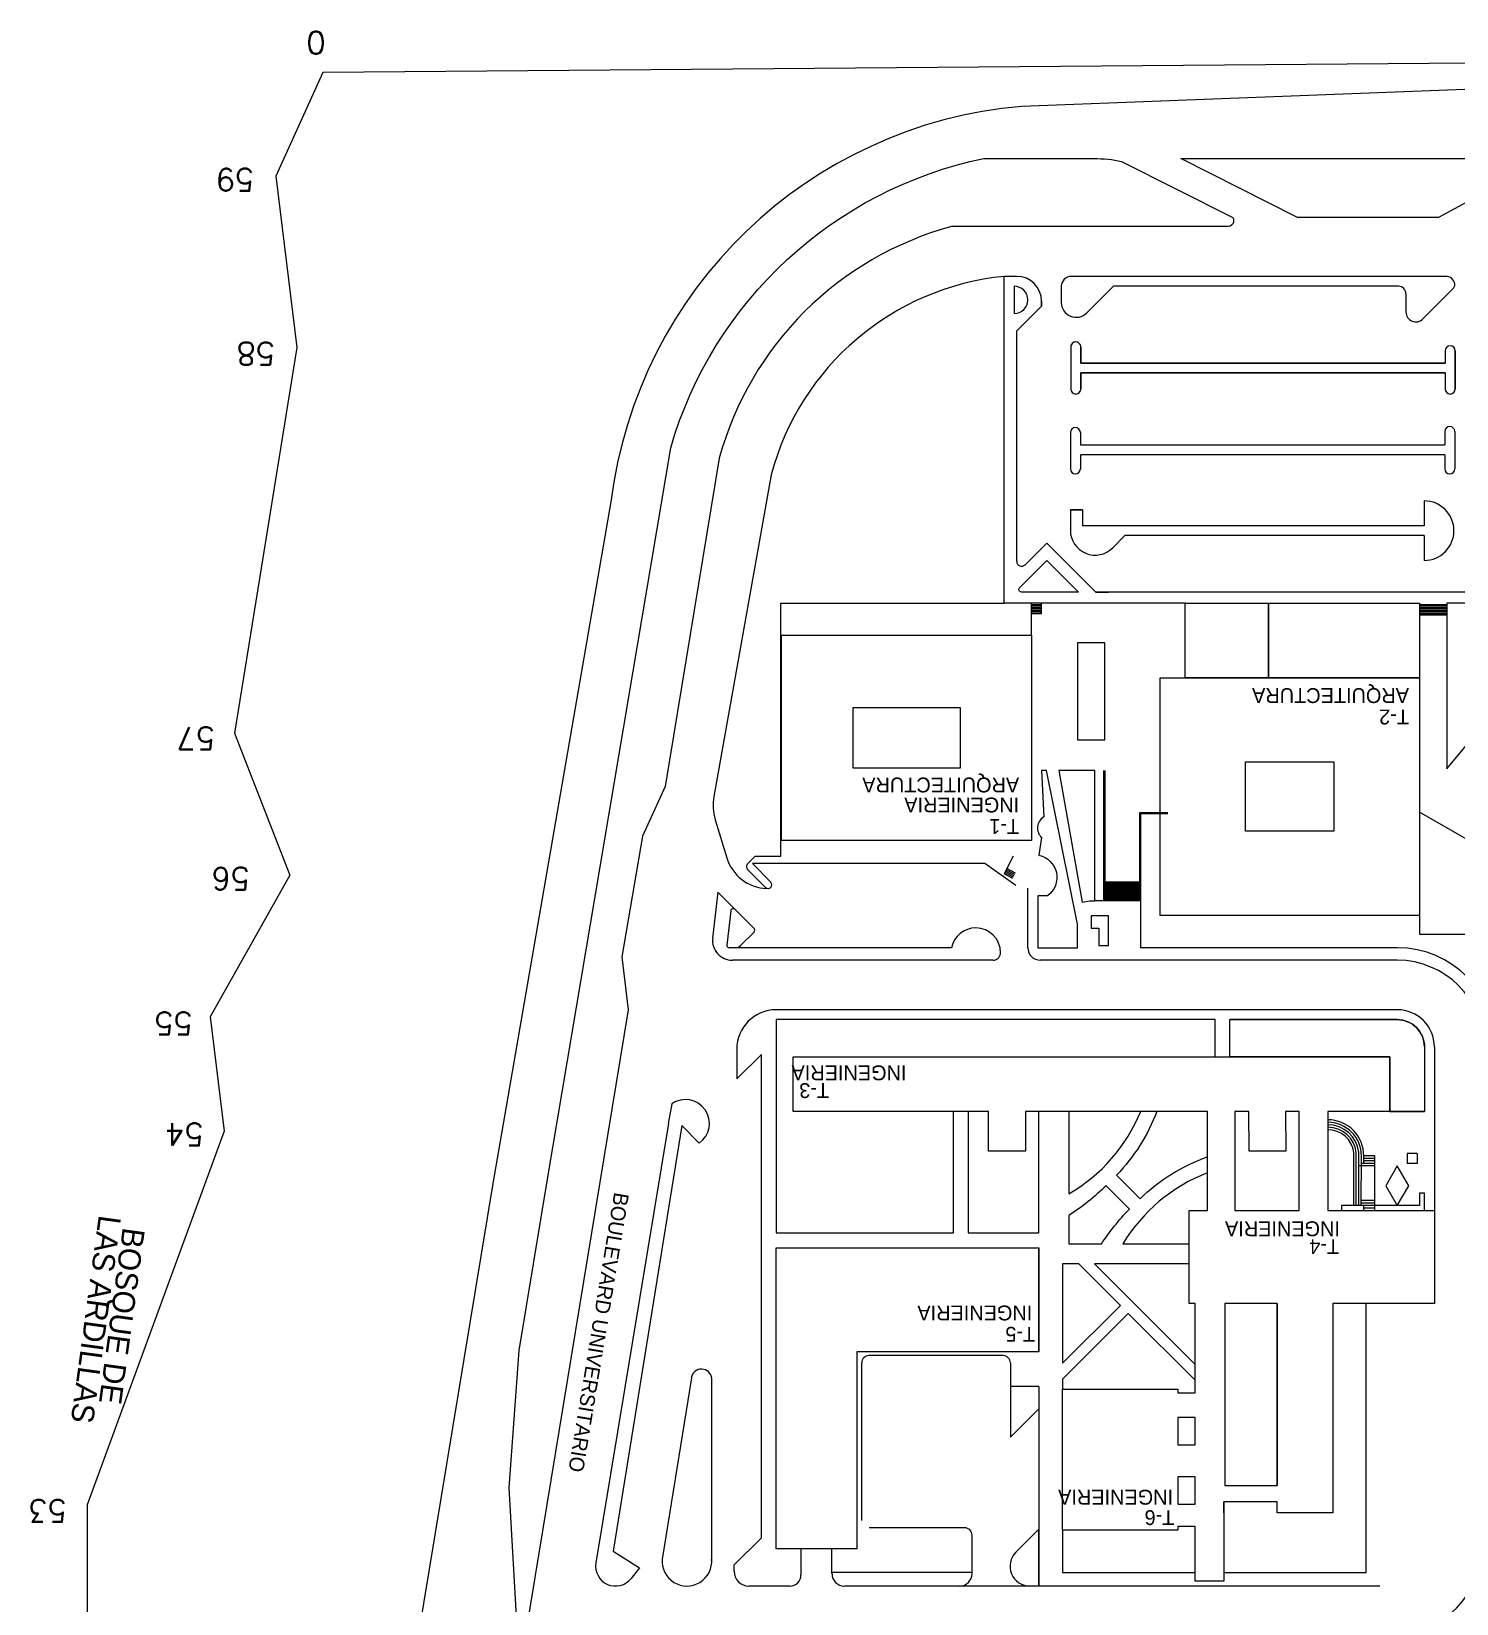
# Model space of a CAD drawing. Header units: millimetres. Extents: x 1062 to 2630, y 446 to 2121.
# Drawn here: x 1543.6 to 1831.3, y 1714.2 to 2031.7 of the extents above; entities that cross this region are included whole.
import ezdxf

# ---------------------------------------------------------------- set-up
doc = ezdxf.new("R2010")
doc.units = ezdxf.units.MM
for name, color, linetype in [('1 EDIFICIO_MOSHE', 5, 'Continuous'), ('2 AREA VERDE_MOSHE', 3, 'Continuous'), ('3 LIMITE GENERAL_MOSHE', 4, 'Continuous'), ('4 LINEAS_MOSHE', 6, 'Continuous'), ('5 TEXTO_MOSHE', 1, 'Continuous'), ('7 ZONA DE PARQUEO MOSHE', 132, 'Continuous')]:
    doc.layers.add(name, color=color, linetype=linetype)
doc.styles.add('md', font='')
doc.styles.add('R', font='romans.shx')
doc.styles.get('md').set_extended_font_data('MicrogrammaDMedExt')

msp = doc.modelspace()

# ---------------------------------------------------------------- linework, layer by layer
at = {"layer": '1 EDIFICIO_MOSHE'}
for p, q in [((1776.54, 1901.13), (1776.54, 1916.18)), ((1796.81, 1813.56), (1796.82, 1805.55)), ((1784.3, 1732.47), (1784.3, 1734.72))]:
    msp.add_line(p, q, dxfattribs=at)
for points in [[(1776.54, 1901.13), (1776.54, 1916.18), (1793.34, 1916.18), (1793.34, 1901.13)], [(1823.85, 1901.13), (1793.34, 1901.13), (1793.34, 1916.18), (1823.85, 1916.18)], [(1823.85, 1901.13), (1793.34, 1901.13), (1793.34, 1916.18), (1823.85, 1916.18)], [(1745.51, 1868.27), (1695.05, 1868.27), (1695.05, 1909.72), (1745.51, 1909.72)], [(1754.77, 1888.62), (1760.28, 1888.62), (1760.28, 1908.17), (1754.77, 1908.17)], [(1823.85, 1853.13), (1771.45, 1853.13), (1771.45, 1901.13), (1823.85, 1901.13)], [(1731.09, 1882.89), (1709.47, 1882.89), (1709.47, 1895.1), (1731.09, 1895.1)], [(1806.56, 1870.12), (1788.74, 1870.12), (1788.74, 1884.14), (1806.56, 1884.14)], [(1751.77, 1757.49), (1775.04, 1757.49), (1775.04, 1756.74), (1778.55, 1756.74), (1778.55, 1774.76), (1777.3, 1774.76), (1777.3, 1793.54), (1781.05, 1793.54), (1781.05, 1813.56), (1744.26, 1813.56), (1744.26, 1805.55), (1736.85, 1805.55), (1736.85, 1813.56), (1697.38, 1813.56), (1697.38, 1824.57), (1817.84, 1824.57), (1817.84, 1813.56), (1805.33, 1813.56), (1805.33, 1793.54), (1826.85, 1793.54), (1826.85, 1774.76), (1806.33, 1774.76), (1806.33, 1732.47), (1795.07, 1732.47), (1795.07, 1734.72), (1784.3, 1734.72), (1784.3, 1718.7), (1778.55, 1718.7), (1778.55, 1729.71), (1775.04, 1729.71), (1775.04, 1728.96), (1751.77, 1728.96)], [(1778.55, 1746.23), (1778.55, 1751.74), (1775.04, 1751.74), (1775.04, 1746.23)], [(1775.04, 1734.22), (1778.55, 1734.22), (1778.55, 1739.72), (1775.04, 1739.72)]]:
    msp.add_lwpolyline(points, close=True, dxfattribs=at)
for points in [[(1796.82, 1805.55), (1789.42, 1805.55), (1789.41, 1813.56), (1786.56, 1813.56), (1786.56, 1793.54), (1799.57, 1793.54), (1799.57, 1813.56), (1796.81, 1813.56)], [(1747.01, 1765), (1747.01, 1786.03), (1747.01, 1765), (1710.22, 1765), (1710.22, 1725.21), (1693.95, 1725.21), (1693.95, 1786.03), (1747.01, 1786.03)], [(1795.07, 1774.76), (1795.07, 1737.97), (1795.07, 1774.76), (1784.55, 1774.76), (1784.55, 1737.97), (1795.07, 1737.97)]]:
    msp.add_lwpolyline(points, dxfattribs=at)
at = {"layer": '2 AREA VERDE_MOSHE'}
for p, q in [((1819.34, 1832.08), (1785.55, 1832.08)), ((1824.85, 1826.57), (1824.85, 1813.56)), ((1817.84, 1813.56), (1824.85, 1813.56))]:
    msp.add_line(p, q, dxfattribs=at)
for points in [[(1763.7, 2005.42), (1786.12, 1994.09, -0.654521), (1784.94, 1992.26), (1751.9, 1992.26), (1729.35, 1992.26, 0.264801), (1682.44, 1945.46), (1671.51, 1879.2), (1666.98, 1869.16), (1662.79, 1844.78), (1664.07, 1834.04), (1642.75, 1704.29, -0.839459), (1641.93, 1704.46), (1640.03, 1737.51), (1642.07, 1765.25), (1647.91, 1800.69), (1672.65, 1947.58, -0.277844), (1735.9, 2006), (1754.72, 2006), (1758.12, 2006, -0.045799)], [(1799.22, 1994.09), (1775.63, 2006.01), (1848.41, 2006.01, -0.682428), (1848.57, 2005.39), (1827.69, 1994.09), (1799.22, 1994.09)], [(1740, 1982.18, 0.312833), (1692.95, 1942.14), (1681.35, 1877.15, 0.119195), (1681.64, 1872.46), (1683.99, 1864.78, 0.322254), (1692.01, 1858.57), (1688.3, 1862.29, -0.414214), (1688.3, 1863.71), (1689.71, 1865.12), (1694.87, 1865.12), (1694.87, 1916.18), (1740, 1916.18)], [(1742, 1974.68, 1), (1742, 1980.18)], [(1748.51, 1882.37), (1747.51, 1882.37), (1747.96, 1873.02, 0.495666), (1747.56, 1868.85, -0.001484), (1747.55, 1868.86), (1747, 1865.3, -0.643827), (1748.76, 1857.11), (1746.76, 1857.11), (1746.76, 1846.6), (1754.77, 1846.6), (1754.77, 1851.37)], [(1817.84, 1813.56), (1817.84, 1824.57), (1785.55, 1824.57), (1785.55, 1832.08), (1819.34, 1832.08, -0.414214), (1824.85, 1826.57), (1824.85, 1813.56), (1817.84, 1813.56), (1817.84, 1813.56)], [(1767.57, 1813.56), (1753.02, 1813.56), (1753.02, 1796.88, 0.164431)], [(1781.05, 1804.37), (1781.05, 1813.56), (1770.8, 1813.56, -0.102577), (1762.66, 1800.66), (1767.41, 1795.92, -0.107996)], [(1777.3, 1793.54), (1781.05, 1793.54), (1781.05, 1801.17, 0.166148), (1763.94, 1786.78), (1777.3, 1786.78)], [(1765.26, 1793.81), (1760.55, 1798.52, -0.048216), (1753.02, 1792.5), (1753.02, 1786.78), (1759.6, 1786.78, -0.045123)]]:
    msp.add_lwpolyline(points, format="xyb", close=True, dxfattribs=at)
at = {"layer": '2 AREA VERDE_MOSHE', "color": 1}
msp.add_lwpolyline([(1831.04, 1967.17, 1), (1829.04, 1967.17), (1829.04, 1964.69), (1755.44, 1964.69), (1755.44, 1967.95, 1.000945), (1753.44, 1967.95, -0.000472), (1753.44, 1967.95), (1753.44, 1959.43, 1), (1755.44, 1959.43), (1755.44, 1962.69), (1829.04, 1962.69), (1829.04, 1959.43, 1), (1831.04, 1959.43)], format="xyb", close=True, dxfattribs=at)
at = {"layer": '2 AREA VERDE_MOSHE'}
msp.add_lwpolyline([(1743.1, 1919.28), (1748.61, 1924.8), (1754.98, 1918.43), (1743.45, 1918.43, -0.668179), (1743.1, 1919.28, 0.347042)], format="xyb", dxfattribs=at)
for points in [[(1839.62, 1916.18), (1829.36, 1916.18), (1829.36, 1882.75), (1839.62, 1895.06)], [(1758.27, 1882.37), (1751.04, 1882.37), (1755.72, 1855.83), (1757.27, 1856.11), (1758.27, 1856.11)], [(1840.6, 1864.33), (1823.85, 1874.01), (1823.85, 1853.13), (1823.85, 1849.32), (1840.6, 1849.32)], [(1761.07, 1853.04), (1759.57, 1853.04), (1757.57, 1853.04), (1757.57, 1850.54), (1759.07, 1850.54), (1759.07, 1847.04), (1761.07, 1847.04)], [(1729.74, 1813.56), (1697.38, 1813.56), (1697.38, 1824.57), (1782.55, 1824.57), (1782.55, 1832.08), (1693.95, 1832.08), (1693.95, 1815.06), (1693.95, 1789.03), (1729.74, 1789.03)], [(1747, 1813.56), (1744.26, 1813.56), (1744.26, 1805.55), (1736.85, 1805.55), (1736.85, 1813.56), (1732.74, 1813.56), (1732.74, 1789.03), (1747, 1789.03)], [(1819.34, 1802.55), (1817.03, 1798.54), (1819.34, 1794.54), (1821.66, 1798.54)], [(1755.04, 1782.77), (1751.77, 1782.77), (1751.77, 1762.68), (1763.45, 1774.36)], [(1777.3, 1782.77), (1758.22, 1782.77), (1778.55, 1762.45), (1778.55, 1774.76), (1777.3, 1774.76)], [(1765.04, 1772.77), (1751.77, 1759.5), (1751.77, 1757.49), (1775.04, 1757.49), (1775.04, 1756.74), (1778.55, 1756.74), (1778.55, 1759.26)], [(1813.08, 1774.76), (1806.33, 1774.76), (1806.33, 1732.47), (1795.07, 1732.47), (1795.07, 1734.72), (1784.3, 1734.72), (1784.3, 1720.45), (1813.08, 1720.45)], [(1778.55, 1729.71), (1775.04, 1729.71), (1775.04, 1728.96), (1751.77, 1728.96), (1751.77, 1720.45), (1778.55, 1720.45)]]:
    msp.add_lwpolyline(points, close=True, dxfattribs=at)
msp.add_arc((1819.34, 1826.57), 5.51, 0, 90, dxfattribs=at)
at = {"layer": '3 LIMITE GENERAL_MOSHE'}
msp.add_lwpolyline([(2621.14, 2025.49), (1867.2, 2025.49), (1602.38, 2023.39), (1592.95, 2002.43), (1597.14, 1967.84), (1584.56, 1889.94), (1595.74, 1861.29), (1579.67, 1832.64), (1582.46, 1809.58), (1554.86, 1734.12), (1554.86, 1688.7)], dxfattribs=at)
at = {"layer": '4 LINEAS_MOSHE'}
for p, q in [((1747.51, 1916.18), (1745.51, 1916.18)), ((1747.51, 1915.88), (1745.51, 1915.88)), ((1747.51, 1915.58), (1745.51, 1915.58)), ((1747.51, 1915.27), (1745.51, 1915.27)), ((1747.51, 1914.97), (1745.51, 1914.97)), ((1747.51, 1914.67), (1745.51, 1914.67)), ((1829.36, 1915.88), (1823.85, 1915.88)), ((1829.36, 1915.88), (1823.85, 1915.88)), ((1829.36, 1915.58), (1823.85, 1915.58)), ((1829.36, 1915.58), (1823.85, 1915.58)), ((1829.36, 1915.27), (1823.85, 1915.27)), ((1829.36, 1915.27), (1823.85, 1915.27)), ((1829.36, 1914.97), (1823.85, 1914.97)), ((1829.36, 1914.97), (1823.85, 1914.97)), ((1829.36, 1914.67), (1823.85, 1914.67)), ((1829.36, 1914.67), (1823.85, 1914.67)), ((1747.51, 1914.37), (1745.51, 1914.37)), ((1747.51, 1914.07), (1745.51, 1914.07)), ((1829.36, 1914.37), (1823.85, 1914.37)), ((1829.36, 1914.37), (1823.85, 1914.37)), ((1829.36, 1914.07), (1823.85, 1914.07)), ((1829.36, 1914.07), (1823.85, 1914.07)), ((1829.36, 1913.77), (1823.85, 1913.77)), ((1829.36, 1913.77), (1823.85, 1913.77)), ((1741.75, 1860.61), (1739.96, 1861.51)), ((1741.89, 1860.88), (1740.1, 1861.78)), ((1742.02, 1861.15), (1740.23, 1862.04)), ((1742.16, 1861.42), (1740.37, 1862.31)), ((1742.29, 1861.69), (1740.5, 1862.58)), ((1767.28, 1859.86), (1760.28, 1859.86)), ((1767.28, 1859.86), (1760.28, 1859.86)), ((1767.28, 1859.61), (1760.28, 1859.61)), ((1767.28, 1859.61), (1760.28, 1859.61)), ((1767.28, 1859.36), (1760.28, 1859.36)), ((1767.28, 1859.36), (1760.28, 1859.36)), ((1767.28, 1859.11), (1760.28, 1859.11)), ((1767.28, 1859.11), (1760.28, 1859.11)), ((1767.28, 1858.86), (1760.28, 1858.86)), ((1767.28, 1858.86), (1760.28, 1858.86)), ((1767.28, 1858.61), (1760.28, 1858.61)), ((1767.28, 1858.61), (1760.28, 1858.61)), ((1767.28, 1858.36), (1760.28, 1858.36)), ((1767.28, 1858.36), (1760.28, 1858.36)), ((1767.28, 1858.11), (1760.28, 1858.11)), ((1767.28, 1858.11), (1760.28, 1858.11)), ((1767.28, 1857.86), (1760.28, 1857.86)), ((1767.28, 1857.86), (1760.28, 1857.86)), ((1767.28, 1857.61), (1760.28, 1857.61)), ((1767.28, 1857.61), (1760.28, 1857.61)), ((1767.28, 1857.36), (1760.28, 1857.36)), ((1767.28, 1857.36), (1760.28, 1857.36)), ((1767.53, 1856.11), (1760.03, 1856.11)), ((1767.53, 1856.11), (1760.03, 1856.11)), ((1767.28, 1857.11), (1760.28, 1857.11)), ((1767.28, 1857.11), (1760.28, 1857.11)), ((1767.28, 1856.86), (1760.28, 1856.86)), ((1767.28, 1856.86), (1760.28, 1856.86)), ((1767.28, 1856.61), (1760.28, 1856.61)), ((1767.28, 1856.61), (1760.28, 1856.61)), ((1767.28, 1856.36), (1760.28, 1856.36)), ((1767.28, 1856.36), (1760.28, 1856.36)), ((1810.58, 1794.54), (1810.58, 1805.27)), ((1811.08, 1794.54), (1811.08, 1805.27)), ((1811.58, 1794.54), (1811.58, 1805.3)), ((1812.09, 1794.54), (1812.13, 1804.55)), ((1812.59, 1803.05), (1812.59, 1804.55)), ((1814.84, 1804.55), (1812.59, 1804.55)), ((1814.84, 1804.05), (1812.59, 1804.04)), ((1814.84, 1803.55), (1812.59, 1803.54)), ((1812.63, 1804.55), (1812.63, 1804.55)), ((1814.84, 1793.54), (1814.84, 1804.55)), ((1821.35, 1805.05), (1821.35, 1803.05)), ((1823.35, 1805.05), (1821.35, 1805.05)), ((1823.35, 1805.05), (1822.85, 1805.05)), ((1823.35, 1805.05), (1823.35, 1803.05)), ((1814.84, 1802.55), (1811.58, 1802.55)), ((1814.84, 1803.05), (1812.12, 1803.05)), ((1823.35, 1803.05), (1821.35, 1803.05)), ((1823.35, 1803.05), (1822.85, 1803.05)), ((1814.84, 1794.54), (1814.84, 1798.54)), ((1824.85, 1797.04), (1823.85, 1797.04)), ((1823.85, 1797.04), (1823.85, 1794.54)), ((1824.85, 1793.54), (1824.85, 1797.04)), ((1814.84, 1795.54), (1812.09, 1795.54)), ((1814.84, 1795.04), (1812.09, 1795.04)), ((1814.84, 1794.54), (1812.59, 1794.54)), ((1814.84, 1794.04), (1812.59, 1794.04)), ((1814.84, 1793.54), (1814.84, 1794.54)), ((1823.85, 1794.54), (1814.84, 1794.54))]:
    msp.add_line(p, q, dxfattribs=at)
msp.add_lwpolyline([(1808.08, 1793.54), (1812.59, 1793.54), (1812.59, 1794.54), (1808.08, 1794.54)], close=True, dxfattribs=at)
for centre, radius, start, end in [((1805.36, 1804.62), 7.23, 359.4002, 90.2485), ((1805.33, 1804.55), 6.8, 0, 90), ((1805.33, 1804.55), 6.3, 6.8245, 90), ((1805.33, 1804.55), 5.8, 7.1132, 90), ((1805.33, 1804.55), 5.3, 7.442, 90)]:
    msp.add_arc(centre, radius, start, end, dxfattribs=at)
at = {"layer": '7 ZONA DE PARQUEO MOSHE'}
for p, q in [((1871.93, 2021.43), (1743.53, 2016.52)), ((1742.51, 1982.18), (1740, 1982.18)), ((1829.1, 1982.18), (1753.52, 1982.18)), ((1829.1, 1982.18), (1753.52, 1982.18)), ((1751.52, 1980.18), (1751.52, 1976.74)), ((1751.52, 1980.18), (1751.52, 1976.92)), ((1762.03, 1980.18), (1756.64, 1974.8)), ((1819.59, 1980.18), (1762.03, 1980.18)), ((1819.59, 1980.18), (1762.03, 1980.18)), ((1821.1, 1978.68), (1821.1, 1976.58)), ((1821.1, 1978.68), (1821.1, 1975)), ((1821.1, 1978.68), (1821.1, 1976.58)), ((1821.1, 1978.68), (1821.1, 1975)), ((1830.52, 1979.59), (1824.51, 1973.59)), ((1830.52, 1979.59), (1824.51, 1973.59)), ((1747.51, 1976.18), (1742.51, 1971.17)), ((1747.51, 1976.18), (1747.51, 1977.18)), ((1747.51, 1977.18), (1747.51, 1976.18)), ((1742.51, 1924.65), (1742.51, 1971.17)), ((1753.44, 1967.95), (1753.44, 1959.43)), ((1755.44, 1967.95), (1755.44, 1964.69)), ((1829.04, 1967.17), (1829.04, 1964.69)), ((1831.04, 1967.17), (1831.04, 1959.43)), ((1831.04, 1967.17), (1831.04, 1959.43)), ((1755.44, 1964.69), (1829.04, 1964.69)), ((1755.44, 1962.69), (1755.44, 1959.43)), ((1829.04, 1962.69), (1755.44, 1962.69)), ((1829.04, 1962.69), (1829.04, 1959.43)), ((1753.36, 1950.65), (1753.36, 1943.3)), ((1755.36, 1950.65), (1755.36, 1948.17)), ((1828.96, 1950.85), (1828.96, 1948.17)), ((1830.96, 1950.85), (1830.96, 1943.3)), ((1830.96, 1950.85), (1830.96, 1943.3)), ((1755.36, 1948.17), (1828.96, 1948.17)), ((1755.36, 1946.17), (1755.36, 1943.3)), ((1828.96, 1946.17), (1755.36, 1946.17)), ((1828.96, 1946.17), (1828.96, 1943.3)), ((1824.79, 1936.84), (1824.79, 1931.83)), ((1824.79, 1936.84), (1824.79, 1931.83)), ((1660.59, 1936.64), (1636.72, 1798.98)), ((1742.51, 1924.65), (1742.51, 1934.56)), ((1755.78, 1935.06), (1753.36, 1935.06)), ((1753.36, 1935.06), (1753.36, 1934.97)), ((1753.36, 1935.06), (1753.36, 1930.9)), ((1753.36, 1935.06), (1755.78, 1935.06)), ((1755.78, 1935.06), (1753.36, 1935.06)), ((1753.36, 1935.06), (1753.36, 1934.97)), ((1753.36, 1935.06), (1753.36, 1930.9)), ((1753.36, 1935.06), (1755.78, 1935.06)), ((1755.78, 1935.06), (1755.78, 1931.83)), ((1755.78, 1935.06), (1755.78, 1931.83)), ((1824.79, 1931.83), (1755.78, 1931.83)), ((1824.79, 1931.83), (1755.78, 1931.83)), ((1748.61, 1928.34), (1744.21, 1923.94)), ((1758.52, 1918.43), (1748.61, 1928.34)), ((1758.52, 1918.43), (1748.61, 1928.34)), ((1764.37, 1929.83), (1761.9, 1927.36)), ((1764.37, 1929.83), (1761.9, 1927.36)), ((1824.79, 1929.83), (1764.37, 1929.83)), ((1824.79, 1929.83), (1764.37, 1929.83)), ((1824.79, 1929.83), (1824.79, 1924.82)), ((1824.79, 1929.83), (1824.79, 1924.82)), ((1824.79, 1929.83), (1824.79, 1924.82)), ((1824.79, 1929.83), (1824.79, 1924.82)), ((1840.69, 1918.43), (1758.52, 1918.43)), ((1758.52, 1918.43), (1761.03, 1918.43)), ((1840.69, 1918.43), (1758.52, 1918.43)), ((1758.52, 1918.43), (1761.03, 1918.43)), ((1745.51, 1916.18), (1740, 1916.18)), ((1745.51, 1909.65), (1745.51, 1916.18)), ((1747.51, 1914.07), (1747.51, 1916.18)), ((1776.54, 1916.18), (1747.51, 1916.18)), ((1760.03, 1882.37), (1760.03, 1856.11)), ((1760.03, 1882.37), (1760.03, 1856.11)), ((1760.28, 1882.37), (1760.28, 1856.11)), ((1760.28, 1882.37), (1760.28, 1856.11)), ((1773, 1873.88), (1767.28, 1873.88)), ((1767.28, 1873.88), (1767.28, 1856.11)), ((1773, 1873.88), (1767.28, 1873.88)), ((1767.28, 1873.88), (1767.28, 1856.11)), ((1773, 1873.63), (1767.53, 1873.63)), ((1767.53, 1873.63), (1767.53, 1846.6)), ((1773, 1873.63), (1767.53, 1873.63)), ((1767.53, 1873.63), (1767.53, 1846.6)), ((1741.77, 1865.12), (1739.96, 1861.51)), ((1736.06, 1863.64), (1689.16, 1863.62)), ((1689.16, 1863.62), (1692.88, 1859.84)), ((1742.34, 1859.2), (1736.06, 1863.64)), ((1682.15, 1857.81), (1681.12, 1848.55)), ((1689.48, 1850.49), (1682.15, 1857.81)), ((1744.76, 1846.6), (1744.76, 1858.61)), ((1760.03, 1856.11), (1758.24, 1856.11)), ((1684.76, 1854.06), (1683.98, 1847.15)), ((1686.73, 1847.04), (1689.48, 1849.78)), ((1734.25, 1850.6), (1734.25, 1850.6)), ((1685.67, 1846.6), (1684.48, 1846.6)), ((1729.34, 1846.6), (1685.67, 1846.6)), ((1739.25, 1845.59), (1739.25, 1845.59)), ((1819.34, 1846.6), (1767.53, 1846.6)), ((1819.34, 1846.6), (1767.53, 1846.6)), ((1737.75, 1844.09), (1685.1, 1844.09)), ((1819.34, 1844.09), (1747.26, 1844.09)), ((1819.34, 1844.09), (1747.26, 1844.09)), ((1819.34, 1834.08), (1693.95, 1834.08)), ((1685.99, 1826.12), (1685.99, 1820.12)), ((1826.85, 1826.57), (1826.85, 1793.54)), ((1690.95, 1825.07), (1685.99, 1820.12)), ((1690.95, 1727.46), (1690.95, 1825.07)), ((1672.86, 1815.06), (1672.17, 1811.12)), ((1672.21, 1811.11), (1657.55, 1722.36)), ((1674.88, 1810.68), (1661.04, 1724.71)), ((1672.17, 1811.12), (1672.21, 1811.11)), ((1674.88, 1810.68), (1678.42, 1807.14)), ((1636.72, 1798.98), (1596.13, 1552.79)), ((1711.22, 1730.96), (1711.22, 1762.75)), ((1739.75, 1764.25), (1712.72, 1764.25)), ((1741.25, 1762.75), (1741.25, 1747.73)), ((1676.82, 1759.77), (1670.93, 1723.14)), ((1680.93, 1722.7), (1680.93, 1759.58)), ((1747.01, 1757.99), (1741.23, 1757.99)), ((1747.01, 1757.99), (1747.01, 1717.7)), ((1741.25, 1747.73), (1747.01, 1753.49)), ((1690.95, 1727.46), (1685.46, 1721.97)), ((1731.99, 1729.46), (1712.72, 1729.46)), ((1733.5, 1720.2), (1733.5, 1727.96)), ((1747.01, 1729.21), (1742.33, 1724.53)), ((1747.01, 1717.7), (1747.01, 1729.21)), ((1661.04, 1724.71), (1666.35, 1721.39)), ((1698.96, 1719.95), (1698.96, 1725.21)), ((1705.21, 1720.2), (1705.21, 1725.21)), ((1666.35, 1721.39), (1664.65, 1719.23)), ((1670.95, 1723.14), (1670.93, 1723.14)), ((1680.93, 1723.14), (1680.92, 1723.14)), ((1685.44, 1720.7), (1685.46, 1721.97)), ((1696.7, 1717.7), (1688.44, 1717.7)), ((1733.5, 1720.45), (1705.21, 1720.45)), ((1730.99, 1717.7), (1707.72, 1717.7)), ((1747.01, 1717.7), (1719.35, 1717.7)), ((1747.01, 1717.7), (1745.17, 1717.7)), ((1815.83, 1717.7), (1747.01, 1717.7))]:
    msp.add_line(p, q, dxfattribs=at)
for centre, radius, start, end in [((1751.32, 1925.43), 91.42, 94.8837, 172.955), ((1742.51, 1977.18), 5.01, 0, 90), ((1753.52, 1980.18), 2, 90, 180), ((1829.18, 1980.39), 1.8, 6.6021, 92.3553), ((1829.18, 1980.39), 1.8, 6.6021, 92.3553), ((1819.59, 1978.68), 1.5, 0, 90), ((1819.59, 1978.68), 1.5, 0, 90), ((1829.74, 1980.54), 1.23, 309.6844, 2.7102), ((1829.74, 1980.54), 1.23, 309.6844, 2.7102), ((1754.52, 1976.92), 3, 180, 315), ((1823.1, 1975), 2, 180, 315), ((1823.1, 1975), 2, 180, 315), ((1754.44, 1967.95), 1, 0, 180), ((1830.04, 1967.17), 1, 0, 180), ((1754.44, 1959.43), 1, 180, 0), ((1830.04, 1959.43), 1, 180, 0), ((1754.36, 1950.65), 1, 0, 180), ((1829.96, 1950.85), 1, 0, 180), ((1754.36, 1943.3), 1, 180, 0), ((1829.96, 1943.3), 1, 180, 0), ((1824.79, 1930.83), 6.01, 270, 90), ((1824.79, 1930.83), 6.01, 270, 90), ((1758.36, 1930.9), 5.01, 180, 315), ((1758.36, 1930.9), 5.01, 180, 315), ((1743.51, 1924.65), 1, 180, 315), ((1692.34, 1859.31), 0.751, 225, 45), ((1685.26, 1854), 0.501, 45, 173.5774), ((1685.1, 1848.1), 4, 173.5774, 270), ((1689.12, 1850.14), 0.501, 315, 45), ((1734.25, 1845.59), 5.01, 90, 168.463), ((1734.25, 1845.59), 5.01, 0, 90), ((1684.48, 1847.1), 0.501, 173.5774, 270), ((1685.67, 1848.1), 1.5, 270, 315), ((1737.75, 1845.59), 1.5, 270, 0), ((1747.26, 1846.6), 2.5, 180, 270), ((1819.34, 1826.57), 20.02, 0, 90), ((1819.34, 1826.57), 20.02, 0, 90), ((1819.34, 1826.57), 17.52, 0, 90), ((1819.34, 1826.57), 17.52, 0, 90), ((1693.95, 1826.12), 7.96, 90, 180), ((1819.34, 1826.57), 7.51, 0, 90), ((1675.64, 1811.1), 4.84, 305.047, 125.047), ((1712.72, 1762.75), 1.5, 90, 180), ((1739.75, 1762.75), 1.5, 0, 90), ((1678.86, 1759.43), 2.08, 4.2606, 171.1232), ((1731.99, 1727.96), 1.5, 0, 90), ((1745.17, 1721.7), 4, 135, 270), ((1661.5, 1721.7), 4, 170.6191, 321.8754), ((1675.93, 1722.7), 5, 174.9605, 5.0395), ((1688.44, 1720.7), 3, 180, 270), ((1696.7, 1719.95), 2.25, 270, 0), ((1707.72, 1720.2), 2.5, 180, 270), ((1730.99, 1720.2), 2.5, 270, 0)]:
    msp.add_arc(centre, radius, start, end, dxfattribs=at)
msp.add_ellipse((1817.84, 1726.71), major_axis=(19.02, 0), ratio=1, start_param=4.712389, end_param=6.283185, dxfattribs=at)

# ---------------------------------------------------------------- texts
at = {"layer": '5 TEXTO_MOSHE'}
for s, height, rotation, style, p in [('0', 4.5, 180, 'R', (1602.96, 2031.65)), ('59', 4.5, 180, 'R', (1588.52, 2003.94)), ('58', 4.5, 180, 'R', (1592.73, 1968.83)), ('ARQUITECTURA', 3.0034, 180, 'md', (1821.72, 1899.03)), ('ARQUITECTURA', 3.0034, 180, 'md', (1821.72, 1899.03)), ('T-2', 3.003, 180, 'md', (1821.72, 1894.71)), ('T-2', 3.003, 180, 'md', (1821.72, 1894.71)), ('57', 4.5, 180, 'R', (1580.63, 1891.17)), ('ARQUITECTURA', 3.0034, 180, 'md', (1743.01, 1880.98)), ('INGENIERIA', 3.003, 180, 'md', (1743.01, 1876.94)), ('T-1', 3.003, 180, 'md', (1743.01, 1872.61)), ('56', 4.5, 180, 'R', (1587.67, 1862.82)), ('55', 4.5, 180, 'R', (1576.12, 1833.56)), ('INGENIERIA', 3.003, 180, 'md', (1720.25, 1822.84)), ('T-3', 3.003, 180, 'md', (1704.64, 1819.26)), ('54', 4.5, 180, 'R', (1578.34, 1811.15)), ('BOULEVARD UNIVERSITARIO', 3.0034, 260.6378, 'md', (1661.27, 1797.34)), ('LAS ARDILLAS', 4.5052, 262.2489, 'md', (1557.21, 1792.75)), ('INGENIERIA', 3.003, 180, 'md', (1807.78, 1791.35)), ('BOSQUE DE', 4.505, 262.2489, 'md', (1562.03, 1790.26)), ('T-4', 3.003, 180, 'md', (1807.62, 1787.74)), ('INGENIERIA', 3.003, 180, 'md', (1745.66, 1774.35)), ('T-5', 3.003, 180, 'md', (1746.24, 1770.03)), ('INGENIERIA', 3.003, 180, 'md', (1774.08, 1737.14)), ('53', 4.5, 180, 'R', (1550.71, 1735.14)), ('T-6', 3.003, 180, 'md', (1774.36, 1733.02))]:
    msp.add_text(s, height=height, rotation=rotation, dxfattribs=dict(at, style=style)).set_placement(p)

doc.saveas('drawing.dxf')
